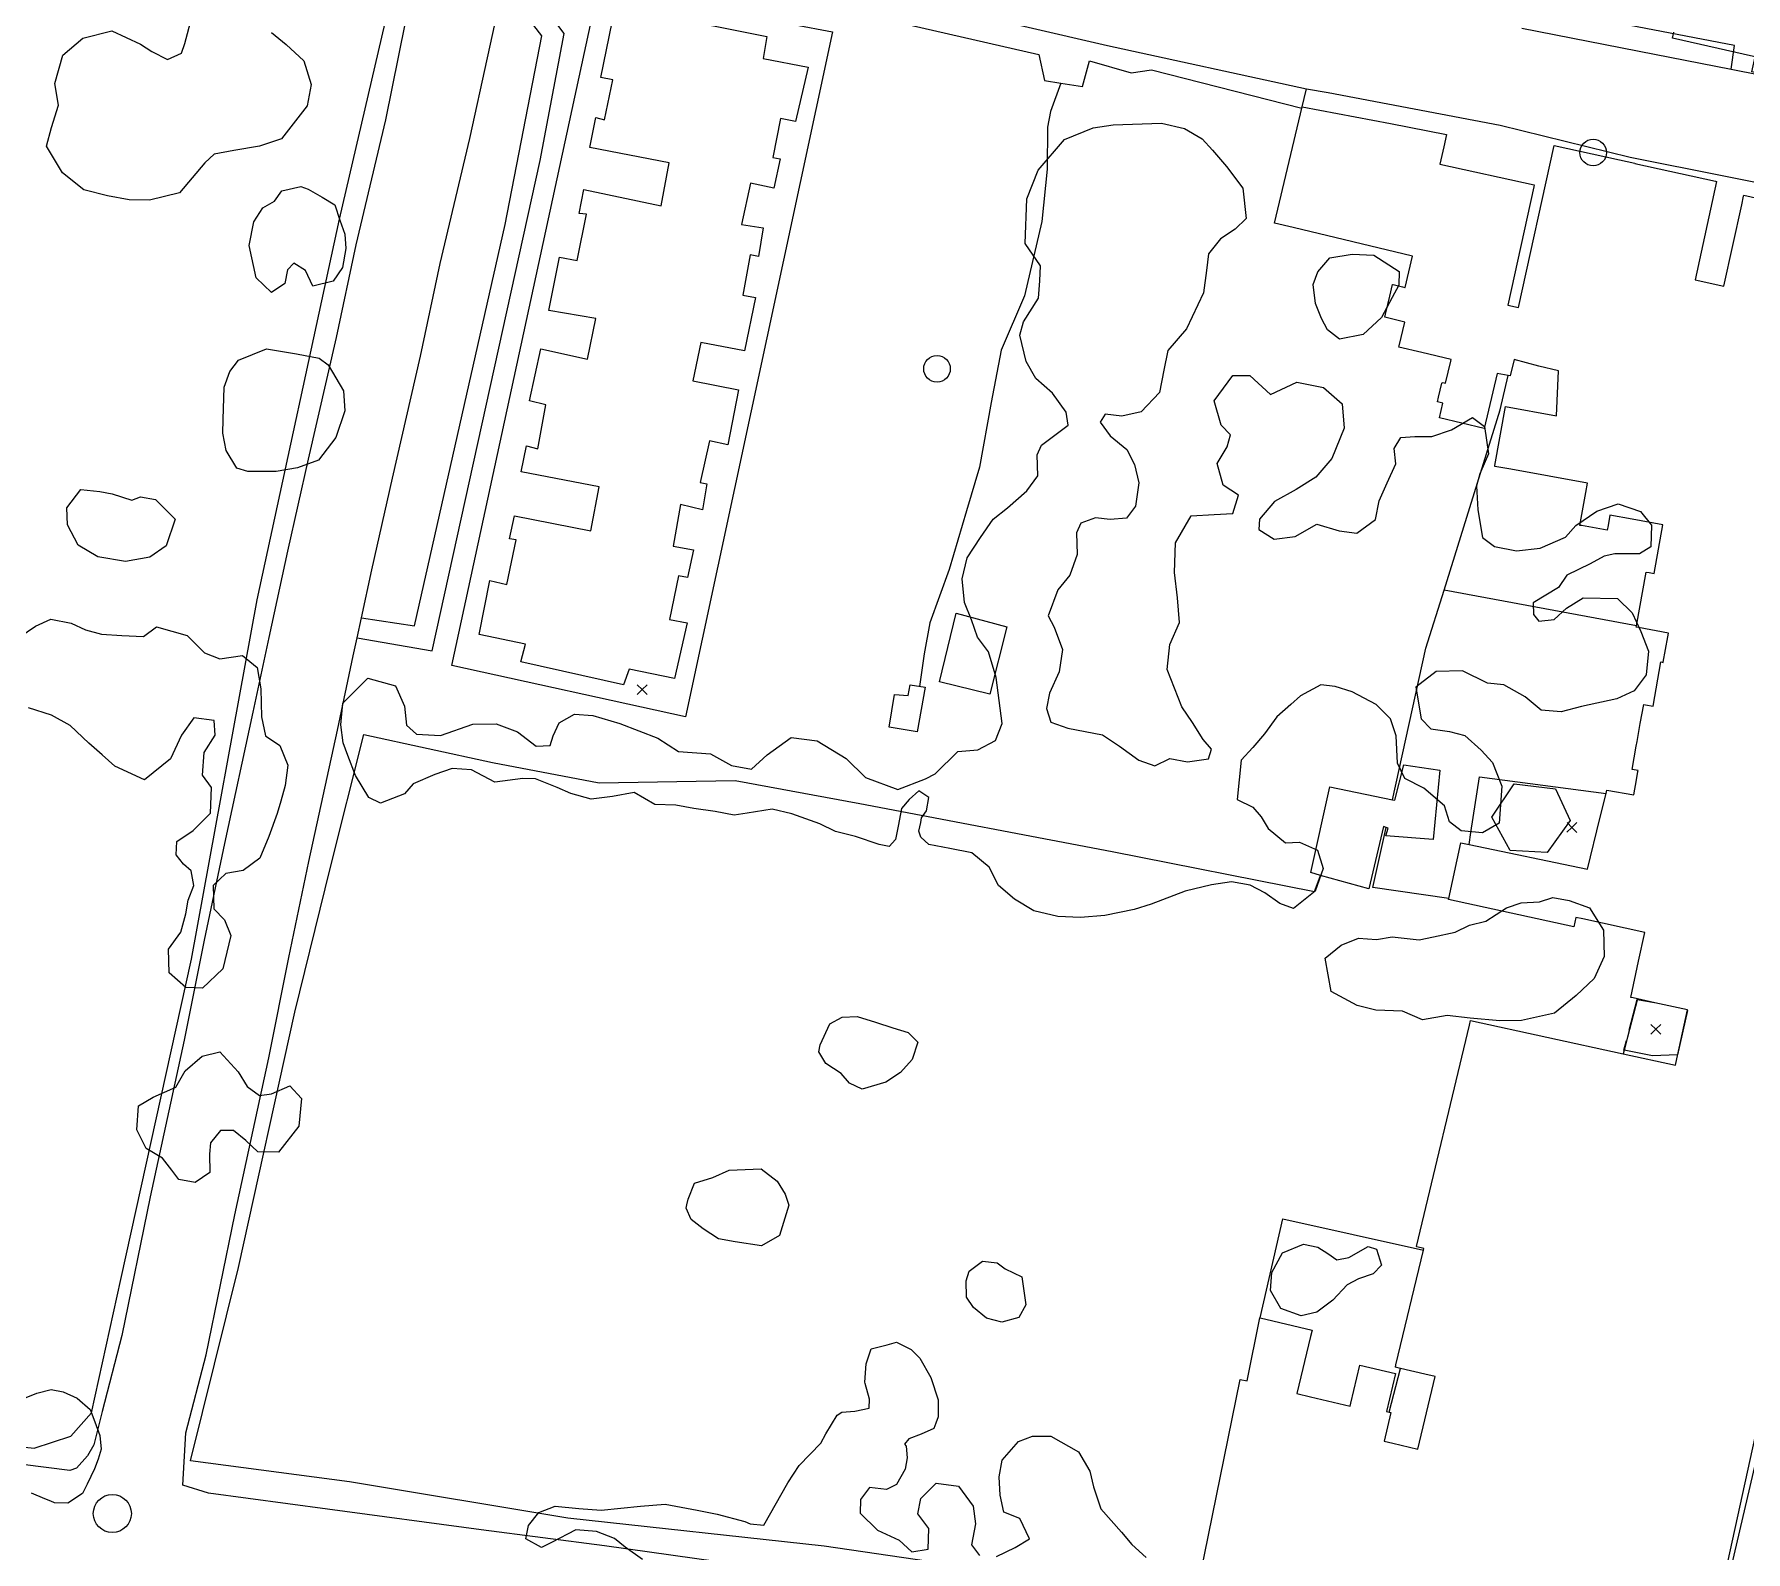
# Model space of a CAD drawing. Header units: metres. Extents: x 4652992 to 4879070, y 2074171 to 2309877.
# Drawn here: x 4653843.5 to 4653942.6, y 2307535.6 to 2307623.4 of the extents above; entities that cross this region are included whole.
import ezdxf

# ---------------------------------------------------------------- set-up
doc = ezdxf.new("R2010")
doc.units = ezdxf.units.M
doc.header["$MEASUREMENT"] = 0
doc.linetypes.add('DGN Style 2', pattern=[66.27138, 39.762828, -26.508552])
doc.linetypes.add('DGN Style 3', pattern=[92.779933, 66.271381, -26.508552])
doc.layers.get('0').update_dxf_attribs({"color": 4, "lineweight": 0})
for name, color, linetype, lineweight in [('Level 18', 5, 'Continuous', 0), ('Level 20', 30, 'DGN Style 3', 0), ('Level 30', 5, 'Continuous', 0), ('Level 35', 4, 'Continuous', 0), ('Level 37', 3, 'Continuous', 0), ('Level 40', 1, 'Continuous', 0), ('Level 45', 9, 'Continuous', 0), ('Level 54', 30, 'DGN Style 2', 0), ('Level 61', 4, 'Continuous', 0), ('Level 62', 4, 'Continuous', 0), ('Level 63', 3, 'Continuous', 0)]:
    doc.layers.add(name, color=color, linetype=linetype, lineweight=lineweight)

# ---------------------------------------------------------------- blocks, each defined once
blk = doc.blocks.new('POSTE')
at = {"color": 0, "linetype": 'ByBlock', "lineweight": -2}
blk.add_circle((0, 0), 0.770001, dxfattribs=at)
blk = doc.blocks.new('AL')
at = {"color": 0, "linetype": 'ByBlock', "lineweight": -2, "ltscale": 10}
blk.add_circle((0, 0), 1.100002, dxfattribs=at)
blk = doc.blocks.new('COTA')
at = {"color": 0, "linetype": 'ByBlock', "lineweight": -2, "ltscale": 10}
for p, q in [((0, 0), (-1.419522, -1.408457)), ((-1.408457, 1.419522), (0, 0)), ((1.419522, 1.408457), (0, 0)), ((0, 0), (1.408457, -1.419522))]:
    blk.add_line(p, q, dxfattribs=at)

msp = doc.modelspace()

# ---------------------------------------------------------------- linework, layer by layer
at = {"layer": 'Level 18', "color": 30}
for points in [[(4653929.606144, 2307623.798303, 1383.461628), (4653937.279921, 2307622.297942, 1384.280584), (4653941.714661, 2307621.420459, 1384.451777), (4653948.070622, 2307620.162833, 1384.558291), (4653959.900626, 2307617.960562, 1384.335982), (4653962.857556, 2307632.49258, 1383.808997)], [(4653865.730645, 2307627.865003, 1373.449818), (4653863.843538, 2307618.488793, 1373.72479), (4653862.12779, 2307611.264645, 1373.994363), (4653860.993627, 2307605.896927, 1374.277958), (4653859.37286, 2307598.857705, 1374.595935), (4653858.179378, 2307593.52519, 1374.91973), (4653857.089953, 2307588.530586, 1375.247419), (4653856.169708, 2307584.214263, 1375.546154), (4653854.527056, 2307576.61385, 1376.177128), (4653853.35176, 2307571.017486, 1376.691205), (4653852.195779, 2307565.237577, 1377.012896), (4653850.227345, 2307556.163584, 1377.754815), (4653848.58769, 2307548.14004, 1378.241371), (4653847.452579, 2307543.744607, 1378.639239), (4653846.959449, 2307541.807051, 1378.712043), (4653846.603467, 2307541.171541, 1378.678135), (4653845.962129, 2307540.473388, 1378.469007), (4653845.576959, 2307540.335964, 1378.405429), (4653841.44636, 2307540.859864, 1378.016329)], [(4653884.334113, 2307534.871729, 1383.449246), (4653876.513424, 2307535.965828, 1382.259319), (4653869.37687, 2307536.901952, 1381.325454), (4653860.479994, 2307538.097766, 1380.203531), (4653853.604776, 2307539.019519, 1379.326842), (4653852.112, 2307539.479458, 1379.084117), (4653852.295943, 2307542.502872, 1378.812585), (4653853.460841, 2307547.013649, 1378.250458), (4653855.120075, 2307555.133002, 1377.612412), (4653857.090727, 2307564.217219, 1377.06554), (4653858.249953, 2307570.013355, 1376.588486), (4653859.417307, 2307575.5719, 1376.13959), (4653861.058346, 2307583.164851, 1375.644597), (4653861.977598, 2307587.476519, 1375.280496), (4653862.20358, 2307588.512561, 1375.182782), (4653862.457228, 2307589.675442, 1375.131602), (4653863.061628, 2307592.446385, 1374.964112), (4653864.248805, 2307597.750729, 1374.668562), (4653865.876277, 2307604.819074, 1374.328978), (4653867.006885, 2307610.169967, 1374.108102), (4653868.728191, 2307617.417516, 1373.924909), (4653870.763756, 2307626.762493, 1373.492987)], [(4653891.607616, 2307626.060562, 1377.179352), (4653905.621234, 2307622.798178, 1380.203516), (4653917.149744, 2307620.284727, 1382.424665), (4653918.40348, 2307620.072616, 1382.533443), (4653928.34389, 2307618.177562, 1383.558871), (4653935.867588, 2307616.324744, 1384.20824), (4653946.904041, 2307614.141009, 1384.634321), (4653958.722715, 2307611.665231, 1384.642545), (4653954.664774, 2307594.031911, 1385.431208), (4653951.80792, 2307579.732835, 1386.083788), (4653948.343486, 2307563.163922, 1386.723429), (4653943.855197, 2307543.954366, 1387.549888), (4653940.077385, 2307527.72436, 1388.275359)]]:
    msp.add_polyline3d(points, dxfattribs=at)
at = {"layer": 'Level 20', "linetype": 'Continuous'}
msp.add_polyline3d([(4653902.933756, 2307620.615812, 1379.767667), (4653902.32498, 2307618.967944, 1379.636618), (4653902.153984, 2307618.073389, 1379.636618), (4653902.138361, 2307615.629221, 1379.736618), (4653901.8379, 2307612.603381, 1379.836618), (4653900.822142, 2307608.315344, 1380.036618), (4653899.466986, 2307605.158609, 1380.036618), (4653898.890085, 2307602.140609, 1380.036618), (4653898.23003, 2307598.385057, 1380.036618), (4653897.459695, 2307595.867862, 1380.036618), (4653896.462573, 2307592.466919, 1380.036618), (4653895.351473, 2307589.377583, 1380.036618), (4653895.009496, 2307587.588648, 1380.036618), (4653894.750734, 2307585.703387, 1380.036618)], dxfattribs=at)
at = {"layer": 'Level 30', "color": 1, "flags": 128}
for points, elevation in [([(4653879.632749, 2307624.561745), (4653885.912904, 2307623.305577), (4653885.708083, 2307622.046509), (4653888.312459, 2307621.540643), (4653887.568131, 2307618.402139), (4653886.700006, 2307618.570675), (4653886.267504, 2307616.309462), (4653886.684223, 2307616.22859), (4653886.323455, 2307614.530687), (4653884.975701, 2307614.828252), (4653884.447059, 2307612.441138), (4653885.703987, 2307612.233449), (4653885.425959, 2307610.591536), (4653884.939743, 2307610.685809), (4653884.5286, 2307608.347973), (4653885.25794, 2307608.206614), (4653884.630935, 2307605.116732), (4653882.095356, 2307605.60793), (4653881.634616, 2307603.387623), (4653884.274475, 2307602.876407), (4653883.662184, 2307599.675143), (4653882.592059, 2307599.918356), (4653882.056654, 2307597.49587), (4653882.43876, 2307597.421941), (4653882.18728, 2307595.918831), (4653880.91527, 2307596.237057), (4653880.490677, 2307593.828997), (4653881.671825, 2307593.600611), (4653881.33088, 2307592.006436), (4653880.809783, 2307592.107169), (4653880.289071, 2307589.573213), (4653881.296548, 2307589.378538), (4653880.573226, 2307586.161863), (4653877.939336, 2307586.706638), (4653877.620567, 2307585.793655), (4653871.676225, 2307587.122018), (4653871.945586, 2307588.153015), (4653869.275569, 2307588.704803), (4653869.875189, 2307591.838202), (4653870.876634, 2307591.608584), (4653871.404357, 2307594.178023), (4653871.021993, 2307594.251941), (4653871.309895, 2307595.568084), (4653875.723836, 2307594.714613), (4653876.209963, 2307597.255504), (4653871.6919, 2307598.129465), (4653872.013091, 2307599.619572), (4653872.666824, 2307599.456988), (4653873.118298, 2307602.004719), (4653872.186527, 2307602.221172), (4653872.835533, 2307605.235975), (4653875.532969, 2307604.641411), (4653876.020546, 2307607.001311), (4653873.296562, 2307607.456833), (4653873.924076, 2307610.547705), (4653874.931894, 2307610.352366), (4653875.479419, 2307613.025376), (4653875.055755, 2307613.071435), (4653875.322131, 2307614.463482), (4653879.790982, 2307613.52458), (4653880.263632, 2307615.995074), (4653875.677367, 2307616.884916), (4653876.010318, 2307618.624869), (4653876.524876, 2307618.488915), (4653877.005745, 2307620.813596), (4653876.310808, 2307620.948517), (4653876.958142, 2307624.143048)], 1387.8), ([(4653899.805108, 2307589.159575), (4653898.818476, 2307585.26297), (4653895.911078, 2307585.963233), (4653896.877347, 2307589.933402), (4653899.805108, 2307589.159575)], 1381.8), ([(4653895.079024, 2307585.652993), (4653894.60761, 2307583.079207), (4653892.993585, 2307583.352722), (4653893.304541, 2307585.233381), (4653894.090678, 2307585.185493), (4653894.205676, 2307585.787057), (4653895.079024, 2307585.652993)], 1381.6), ([(4653932.402706, 2307577.950155), (4653931.078706, 2307576.089697), (4653928.936938, 2307576.217314), (4653927.878277, 2307578.137793), (4653929.158102, 2307580.064123), (4653931.553621, 2307579.772825), (4653932.402706, 2307577.950155)], 1388.0366)]:
    msp.add_lwpolyline(points, dxfattribs=dict(at, elevation=elevation))
at = {"layer": 'Level 30', "color": 1}
for points in [[(4653960.810232, 2307627.29879, 1389.5), (4653959.011453, 2307618.554023, 1389.5), (4653958.487683, 2307618.389284, 1389.5), (4653942.91984, 2307621.265319, 1389.2391), (4653943.115987, 2307622.136434, 1386.6552), (4653943.019893, 2307622.158071, 1386.6552), (4653938.331621, 2307623.213719, 1386.6552), (4653938.370002, 2307623.384171, 1386.3654), (4653938.411078, 2307623.566597, 1386.0552)], [(4653911.0045, 2307534.305108, 1388.8594), (4653913.296963, 2307545.597144, 1389.0552), (4653913.709661, 2307545.51336, 1388.6552), (4653914.451644, 2307549.168164, 1388.5552), (4653914.469984, 2307549.163762, 1388.5552), (4653917.465407, 2307548.444745, 1388.5552), (4653917.37708, 2307548.076774, 1388.5753), (4653916.588191, 2307544.790265, 1388.7552), (4653917.379888, 2307544.600227, 1388.7552), (4653919.662554, 2307544.0523, 1388.7552), (4653919.702372, 2307544.218181, 1388.6993), (4653920.233087, 2307546.429143, 1387.9552), (4653922.290145, 2307545.93537, 1387.9552), (4653921.765015, 2307543.747677, 1388.2552), (4653921.935106, 2307543.706849, 1388.835466), (4653922.028829, 2307543.684352, 1389.1552), (4653921.632349, 2307542.032618, 1389.1552), (4653922.144775, 2307541.909616, 1389.4446), (4653923.57968, 2307541.565184, 1390.2552), (4653924.587026, 2307545.761787, 1393.1552), (4653923.986315, 2307545.905981, 1393.1291), (4653922.588488, 2307546.241513, 1393.068342), (4653922.286136, 2307546.314089, 1393.0552), (4653922.315811, 2307546.437717, 1393.0588), (4653923.910844, 2307553.082626, 1393.252262), (4653923.935066, 2307553.183535, 1393.2552), (4653923.531793, 2307553.280336, 1393.2552), (4653923.50425, 2307553.286947, 1393.2552), (4653926.581233, 2307566.10566, 1393.2531), (4653926.643226, 2307566.363921, 1393.2531), (4653935.465698, 2307564.441812, 1389.830664), (4653938.49585, 2307563.781647, 1388.6552), (4653938.518508, 2307563.885645, 1388.6519), (4653939.194294, 2307566.987502, 1388.555201), (4653939.194303, 2307566.987542, 1388.5552), (4653937.294454, 2307567.401453, 1388.5552), (4653936.294065, 2307567.619402, 1388.5552), (4653936.045184, 2307567.673625, 1388.5552), (4653935.911088, 2307567.70284, 1388.5552), (4653936.367093, 2307569.7959, 1388.6665), (4653936.730263, 2307571.462851, 1388.7552), (4653933.132586, 2307572.24666, 1388.9351), (4653932.731595, 2307572.334022, 1388.9552), (4653932.612144, 2307571.785745, 1388.5552), (4653925.368253, 2307573.363936, 1388.5), (4653925.381403, 2307573.424295, 1388.5), (4653926.085002, 2307576.653811, 1388.5), (4653926.553381, 2307576.555972, 1388.525617), (4653926.553391, 2307576.55597, 1388.525617), (4653933.39864, 2307575.126079, 1388.9), (4653934.126022, 2307578.06168, 1388.8382), (4653934.485426, 2307579.512179, 1388.807621), (4653934.48543, 2307579.512196, 1388.80762), (4653934.533864, 2307579.707668, 1388.8035), (4653936.084892, 2307579.427587, 1388.0552), (4653936.240833, 2307580.291155, 1388.0552), (4653936.329177, 2307580.780384, 1388.0552), (4653936.340014, 2307580.840397, 1388.0552), (4653935.982255, 2307580.905001, 1388.0552), (4653936.223146, 2307582.239003, 1388.0552), (4653936.27287, 2307582.514365, 1388.0552), (4653936.461799, 2307583.56061, 1388.0552), (4653936.661471, 2307584.666352, 1388.0552), (4653936.772335, 2307584.646332, 1388.014), (4653937.199378, 2307584.569218, 1387.8552), (4653937.659917, 2307587.119588, 1387.8552), (4653937.787, 2307587.09664, 1387.8552), (4653937.789734, 2307587.111778, 1387.8552), (4653938.053978, 2307588.575108, 1387.8552), (4653938.092888, 2307588.790584, 1387.8552), (4653936.355841, 2307589.104256, 1390.0938), (4653936.230585, 2307589.126874, 1390.2552), (4653936.24513, 2307589.207425, 1390.2552), (4653936.808126, 2307592.325172, 1390.2552), (4653936.976738, 2307592.294725, 1389.2478), (4653937.260061, 2307592.243563, 1387.5552), (4653937.768689, 2307595.060237, 1387.5552), (4653935.995211, 2307595.380488, 1387.2655), (4653934.707954, 2307595.612937, 1387.0552), (4653934.601384, 2307595.022772, 1386.7847), (4653934.550352, 2307594.740168, 1386.6552), (4653933.054546, 2307595.010277, 1386.4657), (4653932.971834, 2307595.025213, 1386.4552), (4653933.316672, 2307596.934851, 1386.7682), (4653933.412452, 2307597.465258, 1386.8552), (4653928.972785, 2307598.266962, 1388.8387), (4653928.04059, 2307598.435295, 1389.2552), (4653928.051541, 2307598.495935, 1389.2552), (4653928.665015, 2307601.893225, 1389.2552), (4653931.612404, 2307601.360992, 1386.8), (4653931.719439, 2307603.96615, 1386.7552), (4653930.587743, 2307604.23728, 1386.7552), (4653929.156572, 2307604.626774, 1386.7552), (4653928.933331, 2307603.682917, 1386.5552), (4653928.813802, 2307603.704074, 1386.458926), (4653928.188399, 2307603.814769, 1385.9552), (4653927.420694, 2307600.626387, 1385.9552), (4653924.839815, 2307601.244709, 1385.0552), (4653925.044065, 2307602.097252, 1385.0552), (4653924.730058, 2307602.172481, 1385.0552), (4653924.717438, 2307602.175504, 1385.0552), (4653924.782446, 2307602.446846, 1385.0552), (4653924.974058, 2307603.246638, 1385.0552), (4653924.987081, 2307603.300994, 1385.0552), (4653925.107061, 2307603.27225, 1385.0552), (4653925.186941, 2307603.253112, 1385.0552), (4653925.490181, 2307604.51832, 1385.6133), (4653925.512767, 2307604.613113, 1385.6552), (4653923.813553, 2307605.020208, 1385.6552), (4653922.481341, 2307605.339376, 1385.6552), (4653922.499138, 2307605.413663, 1385.6552), (4653922.829431, 2307606.792308, 1385.6552), (4653922.293048, 2307606.920814, 1385.5622), (4653921.675299, 2307607.068813, 1385.4552), (4653921.71808, 2307607.247381, 1385.4552), (4653921.968223, 2307608.291478, 1385.4552), (4653922.128892, 2307608.962115, 1385.4552), (4653922.159845, 2307608.9547, 1385.4637), (4653922.708575, 2307608.823236, 1385.6147), (4653922.843236, 2307608.790974, 1385.6518), (4653922.855468, 2307608.788044, 1385.6552), (4653923.288678, 2307610.596265, 1385.6552), (4653916.367098, 2307612.254523, 1385.4822), (4653915.286772, 2307612.513346, 1385.4552), (4653916.900246, 2307619.247997, 1385.4552), (4653921.999335, 2307618.270565, 1385.5774), (4653925.242177, 2307617.648952, 1385.6552), (4653925.084071, 2307616.927681, 1385.7815), (4653924.866559, 2307615.935404, 1385.9552), (4653930.320942, 2307614.739776, 1386.4552), (4653930.291684, 2307614.606304, 1386.4513)], [(4653930.291684, 2307614.606304, 1386.4513), (4653928.793956, 2307607.773758, 1386.2552), (4653928.802119, 2307607.771968, 1386.2552), (4653929.418156, 2307607.63693, 1386.2552), (4653931.472772, 2307617.009964, 1386.2552), (4653935.250887, 2307616.181783, 1386.2552), (4653936.15379, 2307615.983862, 1386.2552), (4653936.148253, 2307615.9586, 1387.6552), (4653940.813586, 2307614.935935, 1387.6552), (4653940.875695, 2307614.922321, 1387.6552), (4653939.628682, 2307609.233525, 1386.9552), (4653941.297402, 2307608.867733, 1386.8552), (4653942.329544, 2307613.576304, 1386.8552), (4653942.440045, 2307614.080404, 1386.8552), (4653942.451551, 2307614.132894, 1386.8552), (4653943.560145, 2307613.889885, 1386.8552)], [(4653924.852646, 2307580.852755, 1387.5), (4653924.478883, 2307576.837556, 1387.5), (4653921.745212, 2307577.054699, 1387.5), (4653921.872011, 2307577.510053, 1387.5), (4653921.759199, 2307577.545901, 1387.2871), (4653921.607096, 2307577.594235, 1387), (4653920.760504, 2307573.995908, 1387), (4653917.96354, 2307574.768019, 1387), (4653917.387368, 2307574.927073, 1387), (4653918.490759, 2307579.896332, 1387.3), (4653922.11419, 2307579.144752, 1387.4924), (4653922.258133, 2307579.114895, 1387.5), (4653922.774319, 2307581.174372, 1387.5), (4653924.852646, 2307580.852755, 1387.5)], [(4653947.497122, 2307562.344338, 1389.8552), (4653941.489816, 2307534.939362, 1389.8552)]]:
    msp.add_polyline3d(points, dxfattribs=at)
at = {"layer": 'Level 35'}
for p, q in [((4653936.24513, 2307589.207425, 1388.107455), (4653925.105138, 2307591.266935, 1387.639342)), ((4653921.935106, 2307543.706849, 1389.7366), (4653922.588488, 2307546.241513, 1389.7366))]:
    msp.add_line(p, q, dxfattribs=at)
at = {"layer": 'Level 35', "flags": 128}
for points, elevation in [([(4653926.553381, 2307576.555972), (4653926.661123, 2307577.252632), (4653927.157945, 2307580.465068), (4653934.485426, 2307579.512179)], 1387.836618), ([(4653936.294065, 2307567.619402), (4653935.715087, 2307565.400041), (4653935.519386, 2307564.648098), (4653935.465698, 2307564.441812)], 1388.6366)]:
    msp.add_lwpolyline(points, dxfattribs=dict(at, elevation=elevation))
at = {"layer": 'Level 35', "extrusion": (0.0020505444126782, 0.0139922300929722, 0.9999000013824568), "elevation": 43218.976823, "flags": 128}
msp.add_lwpolyline([(4653912.748917, 2307194.559645), (4653908.354588, 2307195.203693), (4653909.126823, 2307198.681655)], dxfattribs=at)
at = {"layer": 'Level 35', "extrusion": (-0.0242294993849804, 0.0054989922708134, 0.999691298573494), "elevation": -98684.914736, "flags": 128}
msp.add_lwpolyline([(-3280353.678788, 4026567.520139), (-3280359.547945, 4026567.520139), (-3280359.589972, 4026575.862094)], dxfattribs=at)
at = {"layer": 'Level 35'}
msp.add_polyline3d([(4653922.11419, 2307579.144752, 1387.863269), (4653924.06037, 2307587.910174, 1387.736618), (4653925.105138, 2307591.266935, 1387.639342), (4653928.356479, 2307601.713246, 1387.336618), (4653928.813802, 2307603.704074, 1387.294342)], dxfattribs=at)
at = {"layer": 'Level 37'}
for points in [[(4653774.94249, 2307598.850177, 1378.721088), (4653775.690439, 2307591.842829, 1378.121088), (4653777.75813, 2307580.568477, 1377.421088), (4653779.633079, 2307573.517168, 1377.121088), (4653783.059652, 2307564.780189, 1376.921088), (4653787.20588, 2307557.28297, 1376.621088), (4653790.236936, 2307551.862445, 1376.421088), (4653792.534819, 2307550.52229, 1376.321088), (4653796.297898, 2307549.24699, 1376.221088), (4653803.884221, 2307546.967822, 1376.421088), (4653807.81777, 2307546.564663, 1376.721088), (4653817.257601, 2307545.042084, 1377.321088), (4653825.756516, 2307543.769454, 1378.021088), (4653834.759745, 2307542.818908, 1379.221088), (4653840.417132, 2307541.945337, 1379.521088), (4653843.512541, 2307541.627075, 1379.521088), (4653845.634683, 2307542.319384, 1379.521088), (4653846.827148, 2307543.658939, 1379.621088), (4653848.535321, 2307551.377666, 1379.521088), (4653852.610672, 2307569.918616, 1378.621088), (4653856.425858, 2307590.70727, 1376.421088), (4653861.179997, 2307612.737902, 1375.121088), (4653865.698313, 2307632.174216, 1374.621088)], [(4653910.556945, 2307532.033678, 1387.536618), (4653900.564301, 2307534.295898, 1387.536618), (4653889.232981, 2307535.942807, 1386.436618), (4653874.401409, 2307537.561722, 1384.736618), (4653861.754907, 2307539.67142, 1382.336618), (4653852.558616, 2307540.893432, 1380.636618), (4653855.339364, 2307552.082592, 1379.636618), (4653858.591775, 2307566.857851, 1379.336618), (4653860.64173, 2307575.159034, 1378.436618), (4653862.593447, 2307582.927134, 1378.436618), (4653870.036337, 2307581.308139, 1379.636618), (4653876.215645, 2307580.118336, 1380.636618), (4653884.078981, 2307580.251846, 1382.136618), (4653891.291238, 2307578.921918, 1384.036618), (4653905.904392, 2307576.15244, 1385.136618), (4653917.611161, 2307573.828667, 1386.636618), (4653917.96354, 2307574.768019, 1386.636618)]]:
    msp.add_polyline3d(points, dxfattribs=at)
at = {"layer": 'Level 40', "color": 3, "flags": 128}
for points, elevation in [([(4653857.844005, 2307614.388723), (4653858.940574, 2307614.627011), (4653859.360965, 2307614.470394), (4653860.173973, 2307614.012281), (4653860.914573, 2307613.568215), (4653861.196209, 2307612.687188), (4653861.491712, 2307611.878617), (4653861.556239, 2307611.039672), (4653861.348179, 2307609.953003), (4653860.819878, 2307609.153736), (4653859.637171, 2307608.856842), (4653859.210755, 2307609.765929), (4653858.542456, 2307610.195921), (4653858.169687, 2307609.817288), (4653858.017074, 2307609.020308), (4653857.24074, 2307608.494372), (4653856.352181, 2307609.342721), (4653855.961293, 2307611.221879), (4653856.224935, 2307612.598528), (4653856.753386, 2307613.397839), (4653857.4296, 2307613.792783), (4653857.844005, 2307614.388723)], 1377.1), ([(4653919.790315, 2307610.70962), (4653921.040543, 2307610.666237), (4653922.514844, 2307609.715865), (4653922.495794, 2307608.922501), (4653922.093565, 2307608.20348), (4653921.477969, 2307607.06086), (4653920.427491, 2307606.06896), (4653919.052156, 2307605.804273), (4653918.359038, 2307606.337283), (4653918.022, 2307607.000538), (4653917.657782, 2307607.868372), (4653917.534145, 2307608.955272), (4653917.808732, 2307609.699173), (4653918.491053, 2307610.496787), (4653919.790315, 2307610.70962)], 1386.4), ([(4653918.907414, 2307552.517275), (4653919.592932, 2307552.650333), (4653920.706514, 2307553.297065), (4653921.203655, 2307553.135204), (4653921.490796, 2307552.219057), (4653920.999056, 2307551.717617), (4653920.149672, 2307551.41739), (4653919.491262, 2307551.080414), (4653918.659385, 2307550.180703), (4653917.736694, 2307549.497088), (4653916.835649, 2307549.272902), (4653915.662217, 2307549.697182), (4653915.068737, 2307550.738598), (4653915.136545, 2307551.785356), (4653915.750454, 2307552.925781), (4653916.967272, 2307553.420306), (4653917.795121, 2307553.261064), (4653918.383115, 2307552.883039), (4653918.907414, 2307552.517275)], 1388.5), ([(4653899.702, 2307551.99681), (4653900.675837, 2307551.543815), (4653900.89332, 2307549.907155), (4653900.490663, 2307549.187085), (4653899.509946, 2307548.910323), (4653898.627156, 2307549.146381), (4653897.88175, 2307549.754803), (4653897.468251, 2307550.365928), (4653897.447929, 2307551.300265), (4653897.622109, 2307551.864922), (4653898.396194, 2307552.447174), (4653899.239555, 2307552.351519), (4653899.702, 2307551.99681)], 1386.7)]:
    msp.add_lwpolyline(points, dxfattribs=dict(at, elevation=elevation))
at = {"layer": 'Level 40', "color": 3}
for points in [[(4653852.230198, 2307622.914669, 1373.8), (4653852.631554, 2307624.434798, 1375)], [(4653857.25681, 2307623.542922, 1375.6), (4653858.1026, 2307622.851624, 1375.6), (4653859.124264, 2307621.900308, 1375.6), (4653859.540767, 2307620.539309, 1375.6), (4653859.304395, 2307619.304966, 1375.6), (4653857.836321, 2307617.394467, 1375), (4653856.549158, 2307616.965603, 1375), (4653855.071856, 2307616.724316, 1375), (4653853.935435, 2307616.510588, 1374.1), (4653853.387501, 2307616.012858, 1374.1), (4653851.919976, 2307614.258893, 1374.1), (4653850.180145, 2307613.841003, 1374.1), (4653849.004015, 2307613.855472, 1373.2), (4653847.765463, 2307614.095421, 1373.2), (4653846.39506, 2307614.436528, 1373.2), (4653845.150274, 2307615.433843, 1373.2), (4653844.235788, 2307616.972143, 1373.2), (4653844.518214, 2307618.051652, 1373.2), (4653844.915413, 2307619.33573, 1373.2), (4653844.701706, 2307620.587001, 1373.2), (4653845.168745, 2307622.235547, 1373.2), (4653846.339501, 2307623.218235, 1373.2), (4653848.009228, 2307623.650382, 1373.2), (4653849.673896, 2307622.873794, 1373.2), (4653850.330127, 2307622.452467, 1373.8), (4653851.220436, 2307621.97763, 1373.8), (4653852.045829, 2307622.346214, 1373.8), (4653852.230198, 2307622.914669, 1373.8)], [(4653894.702923, 2307577.334096, 1385.8), (4653894.820963, 2307577.832184, 1384.6), (4653894.870127, 2307578.089392, 1384.6), (4653895.148618, 2307578.502364, 1384.6), (4653895.296106, 2307579.273972, 1384.6), (4653894.703751, 2307579.654991, 1384.6), (4653894.144051, 2307579.162947, 1384.6), (4653893.712645, 2307578.646124, 1384.6), (4653893.515972, 2307577.617255, 1384.6), (4653893.368465, 2307576.845593, 1384.6), (4653892.990629, 2307576.434897, 1383.7), (4653892.412372, 2307576.546444, 1383.7), (4653891.035707, 2307577.01233, 1383.7), (4653889.891352, 2307577.299862, 1383.7), (4653888.976656, 2307577.743432, 1383.7), (4653887.354944, 2307578.323417, 1383.7), (4653886.229687, 2307578.591459, 1382.8), (4653884.777481, 2307578.37006, 1382.2), (4653884.019346, 2307578.248537, 1382.2), (4653882.923942, 2307578.459843, 1382.2), (4653881.687235, 2307578.631458, 1382.2), (4653880.656125, 2307578.83036, 1382.2), (4653879.43278, 2307578.86436, 1381), (4653878.227941, 2307579.566318, 1381), (4653876.978921, 2307579.337691, 1381), (4653875.742182, 2307579.173743, 1381), (4653874.580398, 2307579.497519, 1380.4), (4653873.777111, 2307579.853909, 1380.4), (4653872.533585, 2307580.362381, 1380.4), (4653871.797562, 2307580.370049, 1380.4), (4653870.170972, 2307580.162757, 1380.1), (4653868.828717, 2307580.873977, 1379.2), (4653867.702406, 2307580.956657, 1379.2), (4653866.695902, 2307580.61249, 1379.2), (4653865.455615, 2307580.064269, 1380.1), (4653864.943292, 2307579.491077, 1380.1), (4653863.564786, 2307578.950465, 1380.1), (4653862.890051, 2307579.282166, 1380.1), (4653862.115087, 2307580.553819, 1379.2), (4653861.67035, 2307581.713523, 1378), (4653861.405187, 2307582.438891, 1378), (4653861.267194, 2307583.476848, 1378), (4653861.373803, 2307584.7373, 1378), (4653862.824181, 2307586.173755, 1378.6), (4653864.421057, 2307585.730836, 1378.6), (4653864.935665, 2307584.553873, 1378.6), (4653865.061077, 2307583.452031, 1378.6), (4653865.635121, 2307582.937164, 1378.6), (4653867.034465, 2307582.869235, 1378.6), (4653868.907089, 2307583.518113, 1378.6), (4653870.257593, 2307583.540948, 1379.5), (4653871.49036, 2307583.083648, 1379.8), (4653872.557247, 2307582.238075, 1380.4), (4653873.370277, 2307582.28265, 1380.4), (4653873.54644, 2307582.853005, 1380.4), (4653873.889073, 2307583.592671, 1380.4), (4653874.788757, 2307584.0905, 1380.4), (4653875.847861, 2307584.020361, 1380.4), (4653877.411282, 2307583.565861, 1380.7), (4653879.605019, 2307582.703282, 1381.3), (4653880.796828, 2307581.936918, 1381.3), (4653882.657124, 2307581.809789, 1381.9), (4653883.875031, 2307581.137002, 1382.5), (4653885.034257, 2307580.913285, 1382.5), (4653885.927719, 2307581.744475, 1382.5), (4653887.321218, 2307582.746695, 1382.5), (4653888.824793, 2307582.552106, 1383.1), (4653890.498869, 2307581.523048, 1383.7), (4653891.623949, 2307580.437822, 1383.7), (4653893.489921, 2307579.74382, 1383.7), (4653895.103704, 2307580.348445, 1384), (4653895.658337, 2307580.651989, 1384.9), (4653896.966731, 2307581.932069, 1384.9), (4653898.118044, 2307582.042934, 1384.9), (4653899.150648, 2307582.576496, 1384.9), (4653899.53946, 2307583.567512, 1384.9), (4653899.184791, 2307586.21147, 1384.3), (4653898.737122, 2307587.698547, 1384.3), (4653898.102341, 2307588.554877, 1384.3), (4653897.7611, 2307589.554573, 1384.3), (4653897.355683, 2307590.566692, 1384.3), (4653897.21654, 2307591.927512, 1384.3), (4653897.514298, 2307593.137131, 1384.3), (4653898.273517, 2307594.324136, 1384.3), (4653899.008112, 2307595.382455, 1384.3), (4653899.845344, 2307596.035528, 1384.3), (4653900.964804, 2307597.019241, 1384.3), (4653901.598245, 2307597.896905, 1384.3), (4653901.562854, 2307599.104082, 1384.3), (4653901.80177, 2307599.657978, 1384.3), (4653902.502027, 2307600.189199, 1384.3), (4653903.355122, 2307600.824148, 1384.3), (4653903.23371, 2307601.581151, 1384.3), (4653902.443533, 2307602.667766, 1384.3), (4653901.473994, 2307603.529126, 1384.9), (4653900.92858, 2307604.5009, 1384.9), (4653900.557764, 2307606.038464, 1384.9), (4653900.769212, 2307606.796943, 1384.9), (4653901.62847, 2307608.162631, 1384.9), (4653901.719238, 2307609.17948, 1385.8), (4653901.748148, 2307610.038985, 1386.4), (4653900.869354, 2307611.339357, 1386.4), (4653900.963445, 2307613.913238, 1386.4), (4653901.613908, 2307615.581501, 1386.4), (4653903.144521, 2307617.344604, 1386.4), (4653904.798678, 2307618.020215, 1386.4), (4653905.958913, 2307618.19359, 1386.4), (4653908.756786, 2307618.305771, 1387), (4653910.085438, 2307617.98129, 1387), (4653911.097459, 2307617.386416, 1387), (4653911.701909, 2307616.737969, 1387), (4653912.512786, 2307615.783936, 1387), (4653913.466226, 2307614.536749, 1387), (4653913.658999, 2307612.773525, 1387), (4653913.013795, 2307612.168609, 1387), (4653912.17704, 2307611.600838, 1387), (4653911.482856, 2307610.739833, 1387), (4653911.363258, 2307609.767305, 1387), (4653911.182509, 2307608.474711, 1387), (4653910.202566, 2307606.405697, 1386.4), (4653909.111718, 2307605.151834, 1385.8), (4653908.891133, 2307603.997361, 1385.8), (4653908.646032, 2307602.714589, 1385.8), (4653907.5692, 2307601.592932, 1385.8), (4653906.45968, 2307601.342262, 1385.8), (4653905.487621, 2307601.464058, 1385.8), (4653905.197588, 2307600.988072, 1385.8), (4653905.778884, 2307600.210262, 1385.8), (4653906.756328, 2307599.422269, 1385.8), (4653907.185097, 2307598.541009, 1385.8), (4653907.449125, 2307597.49211, 1385.8), (4653907.255722, 2307596.132664, 1385.8), (4653906.724738, 2307595.43721, 1385.8), (4653905.779897, 2307595.354, 1385.8), (4653904.935768, 2307595.450854, 1385.8), (4653904.082035, 2307595.150409, 1385.8), (4653903.843709, 2307594.597796, 1385.8), (4653903.86676, 2307593.329332, 1385.8), (4653903.441832, 2307592.147518, 1385.8), (4653902.745933, 2307591.284189, 1385.8), (4653902.195662, 2307589.793872, 1385.8), (4653902.53333, 2307589.129806, 1385.8), (4653903.016647, 2307587.838823, 1385.8), (4653902.835435, 2307586.54324, 1385.8), (4653902.270204, 2307585.321837, 1385.8), (4653902.098545, 2307584.423546, 1385.8), (4653902.347693, 2307583.643553, 1385.8), (4653903.330979, 2307583.278944, 1386.4), (4653905.329827, 2307582.896793, 1387.3), (4653906.329511, 2307582.239091, 1387.3), (4653907.43235, 2307581.428755, 1387.3), (4653908.365387, 2307581.115814, 1387.3), (4653909.230045, 2307581.541296, 1386.4), (4653910.25269, 2307581.343769, 1386.4), (4653911.476542, 2307581.506093, 1386.4), (4653911.650625, 2307582.070536, 1386.4), (4653911.161138, 2307582.630268, 1386.4), (4653910.553358, 2307583.611592, 1386.4), (4653909.933316, 2307584.528859, 1386.4), (4653909.08622, 2307586.686247, 1386.4), (4653909.227747, 2307588.12091, 1386.4), (4653909.804432, 2307589.40494, 1386.4), (4653909.678051, 2307590.82491, 1386.4), (4653909.509718, 2307592.304078, 1385.8), (4653909.572441, 2307594.021334, 1385.8), (4653910.466798, 2307595.577582, 1385.8), (4653911.807417, 2307595.650613, 1385.8), (4653912.879833, 2307595.709034, 1385.8), (4653913.216027, 2307596.774561, 1385.8), (4653912.33012, 2307597.34515, 1385.8), (4653911.974988, 2307598.611076, 1385.8), (4653912.554797, 2307599.562894, 1385.8), (4653912.753526, 2307600.255969, 1385.8), (4653912.199671, 2307600.828822, 1385.8), (4653911.80508, 2307602.235433, 1385.8), (4653912.87892, 2307603.689971, 1385.8), (4653913.875041, 2307603.696395, 1385.8), (4653915.05882, 2307602.602416, 1385.8), (4653916.58547, 2307603.303992, 1385.8), (4653918.120092, 2307603.006509, 1385.8), (4653919.200199, 2307602.065715, 1385.8), (4653919.326651, 2307600.64486, 1385.8), (4653918.616888, 2307598.891112, 1386.1), (4653917.681294, 2307597.809511, 1386.1), (4653916.551189, 2307597.097842, 1386.1), (4653915.29316, 2307596.410877, 1386.1), (4653914.433533, 2307595.380812, 1386.1), (4653914.387258, 2307594.791508, 1386.1), (4653915.272648, 2307594.221282, 1386.1), (4653916.496661, 2307594.383169, 1386.1), (4653917.737106, 2307595.084817, 1386.7), (4653919.034632, 2307594.712033, 1387.3), (4653920.067424, 2307594.578414, 1387.3), (4653921.143611, 2307595.365092, 1387.3), (4653921.351274, 2307596.452578, 1387.3), (4653921.814043, 2307597.490629, 1387.3), (4653922.310925, 2307598.581351, 1386.7), (4653922.214524, 2307599.463156, 1386.7), (4653922.604344, 2307600.117949, 1386.7), (4653923.406998, 2307600.161578, 1386.7), (4653924.401093, 2307600.168096, 1386.7), (4653925.532289, 2307600.546354, 1386.7), (4653926.749514, 2307601.27487, 1387), (4653927.441648, 2307600.742587, 1387), (4653927.670964, 2307599.172041, 1387), (4653927.183727, 2307598.005749, 1387), (4653926.985565, 2307597.314248, 1387), (4653927.058637, 2307595.923699, 1388.2), (4653927.336283, 2307594.328154, 1389.1), (4653928.026135, 2307593.797747, 1389.1), (4653929.297568, 2307593.551549, 1389.1), (4653930.661513, 2307593.702702, 1388.2), (4653932.136533, 2307594.335148, 1387.6), (4653932.728876, 2307595.015802, 1387.6), (4653933.943304, 2307595.841027, 1387.6), (4653935.177613, 2307596.271311, 1388.2), (4653936.477356, 2307595.82085, 1388.2), (4653937.119066, 2307595.034421, 1388.2), (4653937.078451, 2307593.784291, 1388.2), (4653936.408302, 2307593.384394, 1388.2), (4653934.993635, 2307593.38414, 1387.6), (4653934.371563, 2307593.239499, 1387.6), (4653933.561069, 2307592.799935, 1387.6), (4653932.212134, 2307592.14423, 1388.2), (4653931.726525, 2307591.427983, 1389.1), (4653930.269664, 2307590.532268, 1389.7), (4653930.275058, 2307589.870517, 1389.7), (4653930.595283, 2307589.478191, 1389.7), (4653931.469471, 2307589.573288, 1389.7), (4653932.186899, 2307590.227246, 1389.7), (4653933.158274, 2307590.832007, 1389.7), (4653935.15247, 2307590.787661, 1390.3), (4653935.982403, 2307589.967022, 1390.3), (4653936.497886, 2307588.877295, 1390.3), (4653936.937789, 2307587.736225, 1390.3), (4653936.809596, 2307586.375109, 1390.3), (4653936.107891, 2307585.454898, 1390.3), (4653935.098461, 2307584.990156, 1390.3), (4653933.061082, 2307584.532685, 1389.4), (4653931.883773, 2307584.231563, 1389.4), (4653930.715846, 2307584.325203, 1389.4), (4653929.808766, 2307585.095543, 1389.4), (4653928.559586, 2307585.799864, 1389.4), (4653927.6217, 2307585.897637, 1388.8), (4653926.168411, 2307586.607386, 1387.6), (4653924.641484, 2307586.571204, 1387.6), (4653923.477858, 2307585.6691, 1387.6), (4653923.78566, 2307583.819414, 1387.6), (4653924.337609, 2307583.248605, 1387.6), (4653925.421406, 2307583.103363, 1388.5), (4653926.300229, 2307582.867282, 1388.5), (4653927.260233, 2307582.019684, 1388.5), (4653927.914195, 2307581.29747, 1388.5), (4653928.446266, 2307579.936818, 1388.5), (4653928.298643, 2307577.780675, 1388.5), (4653927.337303, 2307577.238115, 1388.5), (4653926.103743, 2307577.343943, 1388.5), (4653925.413138, 2307577.874569, 1388.5), (4653925.126075, 2307578.790726, 1388.5), (4653923.935719, 2307579.815195, 1388.5), (4653922.836563, 2307580.379872, 1388.2), (4653922.409755, 2307581.257266, 1388.2), (4653922.34256, 2307582.838567, 1387.6), (4653922.00351, 2307583.832388, 1387.6), (4653921.169363, 2307584.656708, 1387.6), (4653919.788499, 2307585.38783, 1387.6), (4653918.811509, 2307585.689708, 1387), (4653917.969604, 2307585.786101, 1387), (4653916.789472, 2307585.151339, 1387), (4653916.232638, 2307584.66156, 1387), (4653915.435379, 2307583.952699, 1387), (4653914.716842, 2307582.963048, 1387), (4653914.034955, 2307582.165418, 1387), (4653913.365265, 2307581.431776, 1387), (4653913.128785, 2307579.153891, 1387), (4653914.037488, 2307578.71287, 1387), (4653914.526439, 2307578.153757, 1387), (4653914.927086, 2307577.478936, 1387), (4653915.937787, 2307576.648599, 1387.6), (4653916.739683, 2307576.692752, 1387.6), (4653917.774875, 2307576.227635, 1387.6), (4653918.101796, 2307575.169771, 1387.6), (4653917.65402, 2307573.863519, 1387.6), (4653916.40165, 2307572.845096, 1387.6), (4653915.597033, 2307573.132981, 1387.6), (4653914.725903, 2307573.765328, 1387.6), (4653913.88186, 2307574.193494, 1387.6), (4653912.79755, 2307574.402725, 1387.6), (4653911.639856, 2307574.228134, 1387.6), (4653910.114226, 2307573.859168, 1387.6), (4653908.153689, 2307573.109783, 1388.8), (4653907.177739, 2307572.78551, 1389.7), (4653905.465876, 2307572.454435, 1389.7), (4653904.057015, 2307572.329376, 1389.7), (4653902.748207, 2307572.383386, 1389.7), (4653901.360807, 2307572.717077, 1389.7), (4653900.2373, 2307573.396706, 1389.7), (4653899.317651, 2307574.184419, 1388.2), (4653898.773623, 2307575.234432, 1386.7), (4653897.781648, 2307576.074638, 1385.8), (4653896.501159, 2307576.321673, 1385.8), (4653895.284603, 2307576.556374, 1385.8), (4653894.833683, 2307576.976117, 1385.8), (4653894.702923, 2307577.334096, 1385.8)], [(4653857.540601, 2307605.13424, 1376.2), (4653858.695155, 2307604.959566, 1376.5), (4653859.999156, 2307604.707194, 1376.5), (4653860.523142, 2307604.304965, 1376.5), (4653861.405462, 2307602.804267, 1377.1), (4653861.486877, 2307601.6615, 1377.1), (4653860.9646, 2307600.10955, 1377.1), (4653859.96342, 2307598.800414, 1377.1), (4653858.752878, 2307598.358214, 1377.1), (4653857.511484, 2307598.147362, 1377.1), (4653855.885076, 2307598.13224, 1376.5), (4653855.246809, 2307598.330848, 1376.5), (4653854.616382, 2307599.355363, 1376.5), (4653854.434629, 2307600.368365, 1376.5), (4653854.445717, 2307601.142752, 1376.2), (4653854.503143, 2307603.012988, 1376.2), (4653854.828796, 2307603.928271, 1376.2), (4653855.33024, 2307604.583761, 1376.2), (4653856.960708, 2307605.246469, 1376.2), (4653857.540601, 2307605.13424, 1376.2)], [(4653849.662471, 2307596.682524, 1374.7), (4653850.534693, 2307596.513979, 1374.7), (4653851.675761, 2307595.388267, 1374.7), (4653851.151217, 2307593.830019, 1374.7), (4653850.198441, 2307593.184234, 1374.7), (4653848.792514, 2307592.927676, 1374.7), (4653847.206809, 2307593.198446, 1374.1), (4653846.053466, 2307593.874281, 1374.1), (4653845.448294, 2307595.048414, 1374.1), (4653845.411338, 2307596.037286, 1374.1), (4653846.216703, 2307597.089947, 1374.1), (4653847.308456, 2307596.986519, 1374.7), (4653848.035411, 2307596.846048, 1374.7), (4653849.170607, 2307596.475811, 1374.7), (4653849.662471, 2307596.682524, 1374.7)], [(4653842.20638, 2307588.24456, 1375.9), (4653843.590373, 2307589.1826, 1375.9), (4653844.4875, 2307589.593827, 1376.2), (4653845.648166, 2307589.369816, 1376.2), (4653846.476899, 2307588.984041, 1376.2), (4653847.405932, 2307588.729467, 1376.2), (4653848.594206, 2307588.650682, 1376.2), (4653849.838779, 2307588.599893, 1376.8), (4653850.583597, 2307589.152493, 1377.7), (4653852.364558, 2307588.658539, 1377.7), (4653853.369494, 2307587.638592, 1377.7), (4653854.265077, 2307587.297548, 1378), (4653855.577331, 2307587.494587, 1378), (4653856.420169, 2307586.806582, 1378), (4653856.632215, 2307585.564905, 1378), (4653856.666288, 2307583.948901, 1378.6), (4653856.905827, 2307582.852993, 1378.6), (4653857.738107, 2307582.28546, 1379.2), (4653858.193876, 2307581.148857, 1379.2), (4653858.044747, 2307579.979089, 1379.2), (4653857.792796, 2307579.053851, 1379.2), (4653857.582333, 2307578.345327, 1379.2), (4653857.103068, 2307577.014397, 1379.2), (4653856.565457, 2307575.769572, 1379.2), (4653855.605665, 2307575.055511, 1379.2), (4653854.598311, 2307574.87498, 1379.2), (4653853.868758, 2307574.191401, 1379.2), (4653853.90843, 2307572.835206, 1379.2), (4653854.533314, 2307572.190446, 1379.2), (4653854.886335, 2307571.298374, 1379.2), (4653854.440648, 2307569.361355, 1379.2), (4653853.253352, 2307568.241261, 1379.2), (4653852.287348, 2307568.277294, 1379.2), (4653851.329128, 2307569.136019, 1379.2), (4653851.289457, 2307570.492336, 1379.2), (4653852.002297, 2307571.479001, 1379.2), (4653852.282024, 2307572.549007, 1379.2), (4653852.434221, 2307573.343857, 1379.2)], [(4653852.434221, 2307573.343857, 1379.2), (4653852.74461, 2307574.183151, 1379.2), (4653852.608089, 2307575.033589, 1379.2), (4653852.158173, 2307575.419945, 1379.2), (4653851.73592, 2307575.950828, 1379.2), (4653851.761811, 2307576.720991, 1378.6), (4653852.708863, 2307577.363417, 1378.6), (4653853.725096, 2307578.367399, 1378.6), (4653853.785323, 2307579.855533, 1378.6), (4653853.245936, 2307580.559414, 1378.6), (4653853.350711, 2307581.888986, 1378.6), (4653853.991859, 2307582.890136, 1378.6), (4653853.927461, 2307583.727395, 1378.6), (4653852.757758, 2307583.878027, 1378.6), (4653852.044315, 2307582.890796, 1378.6), (4653851.40609, 2307581.51405, 1378.6), (4653849.900782, 2307580.304379, 1378.6), (4653848.177395, 2307581.086578, 1378.6), (4653847.449085, 2307581.736398, 1377.4), (4653846.677425, 2307582.411146, 1377.4), (4653845.599221, 2307583.445594, 1377.4), (4653844.510073, 2307584.031336, 1377.4), (4653843.185904, 2307584.468415, 1376.8)], [(4653924.487312, 2307571.210358, 1387.9), (4653925.744707, 2307571.480568, 1388.2), (4653926.580012, 2307571.880254, 1388.8), (4653927.516272, 2307572.127084, 1389.4), (4653928.715571, 2307572.887293, 1389.4), (4653929.563269, 2307573.186434, 1389.4), (4653930.628568, 2307573.245228, 1389.4), (4653931.400463, 2307573.492852, 1389.4), (4653932.353447, 2307573.308881, 1389.4), (4653933.523986, 2307572.884613, 1389.4), (4653934.333577, 2307571.604651, 1389.4), (4653934.37141, 2307570.077071, 1389.4), (4653933.798329, 2307568.79954, 1389.4), (4653932.753492, 2307567.811254, 1389.4), (4653931.505814, 2307566.795897, 1389.4), (4653929.580724, 2307566.37382, 1389.4), (4653928.324701, 2307566.351558, 1389.4), (4653926.623477, 2307566.496364, 1389.1), (4653925.287997, 2307566.666776, 1388.2), (4653923.853128, 2307566.413458, 1388.2), (4653922.691885, 2307566.902323, 1388.2), (4653921.147765, 2307566.96467, 1387.6), (4653920.076126, 2307567.237584, 1387.6), (4653918.579805, 2307568.056604, 1387.6), (4653918.220364, 2307569.982826, 1387.6), (4653919.156496, 2307570.73071, 1387.6), (4653920.159029, 2307571.134159, 1387.6), (4653921.203532, 2307571.065291, 1387.6), (4653922.10815, 2307571.205429, 1387.9), (4653923.661757, 2307571.038257, 1387.9), (4653924.487312, 2307571.210358, 1387.9)], [(4653890.273762, 2307566.572995, 1384.6), (4653891.144859, 2307566.605282, 1384.6), (4653892.211101, 2307566.266559, 1384.6), (4653893.213115, 2307565.940215, 1384.6), (4653894.091713, 2307565.680829, 1385.2), (4653894.646716, 2307565.10763, 1385.2), (4653894.32204, 2307564.104287, 1385.2), (4653893.649606, 2307563.367722, 1385.2), (4653892.809398, 2307562.796654, 1385.2), (4653891.438961, 2307562.404208, 1384.9), (4653890.706154, 2307562.745222, 1384.9), (4653890.214905, 2307563.306375, 1384.9), (4653889.32648, 2307563.877342, 1384.9), (4653888.923922, 2307564.554767, 1384.9), (4653889.000195, 2307564.961921, 1384.3), (4653889.567263, 2307566.187122, 1384.3), (4653890.273762, 2307566.572995, 1384.6)], [(4653854.263408, 2307564.562459, 1380.7), (4653855.325697, 2307563.393608, 1380.4), (4653855.835936, 2307562.547684, 1380.4), (4653856.559258, 2307562.034712, 1380.4), (4653857.248944, 2307562.126446, 1380.4), (4653858.309529, 2307562.595508, 1380.4), (4653858.991333, 2307561.866215, 1380.4), (4653858.831676, 2307560.251872, 1380.4), (4653857.649866, 2307558.759153, 1380.4), (4653856.455975, 2307558.764241, 1380.4), (4653855.760259, 2307559.421407, 1380.4), (4653855.050707, 2307560.00647, 1380.4), (4653854.302695, 2307560.000662, 1380.4), (4653853.718537, 2307559.290276, 1380.4), (4653853.666293, 2307558.627232, 1380.4), (4653853.689088, 2307557.57583, 1380.4), (4653852.830526, 2307556.992876, 1380.4), (4653851.893878, 2307557.172797, 1380.4), (4653851.472379, 2307557.702518, 1380.4), (4653850.934384, 2307558.404217, 1380.4), (4653849.99464, 2307558.95874, 1380.4), (4653849.453608, 2307560.035043, 1380.4), (4653849.556967, 2307561.430551, 1380.7), (4653850.401492, 2307561.941063, 1380.7), (4653851.705699, 2307562.51268, 1380.7), (4653852.259055, 2307563.452861, 1380.7), (4653853.244466, 2307564.309915, 1380.7), (4653854.263408, 2307564.562459, 1380.7)], [(4653881.730223, 2307556.953494, 1384.9), (4653882.791213, 2307557.2829, 1384.9), (4653883.736093, 2307557.701269, 1384.9), (4653885.587445, 2307557.789968, 1385.8), (4653886.514354, 2307557.079136, 1385.8), (4653886.968202, 2307556.326144, 1385.8), (4653887.178053, 2307555.686649, 1385.8), (4653886.642131, 2307553.925625, 1385.8), (4653885.59783, 2307553.327424, 1385.8), (4653884.07886, 2307553.557967, 1385.5), (4653883.117211, 2307553.742766, 1385.5), (4653882.229222, 2307554.313092, 1385.5), (4653881.529231, 2307554.858488, 1384.9), (4653881.254843, 2307555.511319, 1384.9), (4653881.291737, 2307555.704259, 1384.9), (4653881.353226, 2307556.025824, 1384.9), (4653881.730223, 2307556.953494, 1384.9)], [(4653889.334838, 2307542.458386, 1387), (4653889.980146, 2307543.535816, 1387), (4653890.259934, 2307543.706331, 1387), (4653890.999966, 2307543.763643, 1387), (4653891.828392, 2307543.936865, 1387), (4653891.862452, 2307544.461863, 1387), (4653891.607932, 2307545.368423, 1387), (4653891.586423, 2307545.445036, 1387), (4653891.654544, 2307546.495028, 1387), (4653891.953885, 2307547.367727, 1387), (4653892.875388, 2307547.608693, 1387), (4653893.418815, 2307547.750795, 1387), (4653894.264733, 2307547.322593, 1387), (4653894.766529, 2307546.827617, 1387), (4653895.4047, 2307545.703387, 1387.6), (4653895.823045, 2307544.428376, 1387.6), (4653895.831103, 2307543.43125, 1387.6), (4653895.691382, 2307543.069136, 1387.6), (4653895.56882, 2307542.751492, 1387.6), (4653894.844605, 2307542.425858, 1387.6), (4653894.132592, 2307542.164236, 1387.6), (4653893.885678, 2307541.860087, 1387.6), (4653893.972081, 2307541.732421, 1387.6), (4653894.041314, 2307541.055374, 1387.6), (4653893.918959, 2307540.41508, 1387.6), (4653893.416104, 2307539.515874, 1387.6), (4653892.831758, 2307539.229676, 1387.6), (4653891.861486, 2307539.349384, 1387.6), (4653891.331403, 2307538.654457, 1387.6), (4653891.312294, 2307537.861527, 1387.6), (4653892.315128, 2307536.87267, 1387.6), (4653893.566907, 2307536.298822, 1387.3), (4653894.299588, 2307535.627095, 1387.3), (4653895.255251, 2307535.775936, 1387.3), (4653895.28391, 2307536.965754, 1387.3), (4653894.651886, 2307537.817416, 1387.3), (4653894.823255, 2307538.714247, 1387.3), (4653895.72186, 2307539.60438, 1387.3), (4653897.011765, 2307539.423354, 1387.3), (4653897.850261, 2307538.266509, 1387.3), (4653897.986082, 2307537.244456, 1387.3), (4653897.753563, 2307536.027423, 1387.3), (4653898.218798, 2307535.410959, 1387.9)], [(4653842.951918, 2307544.524936, 1380.7), (4653843.668371, 2307544.809323, 1380.7), (4653844.489758, 2307545.013334, 1380.7), (4653845.186297, 2307544.879816, 1380.7), (4653846.007005, 2307544.524791, 1380.4), (4653846.749649, 2307543.854685, 1380.4), (4653847.033661, 2307543.13733, 1380.4), (4653847.306538, 2307542.361853, 1380.4), (4653847.394092, 2307541.561628, 1380.4), (4653847.22472, 2307540.991424, 1380.4), (4653846.997282, 2307540.432335, 1380.4), (4653846.792103, 2307539.989507, 1380.4), (4653846.586921, 2307539.546672, 1380.4), (4653846.385381, 2307539.159856, 1380.4), (4653846.301405, 2307538.99868, 1380.4), (4653845.470996, 2307538.434486, 1380.4), (4653844.693799, 2307538.462775, 1380.4), (4653844.479003, 2307538.55027, 1380.4), (4653844.135325, 2307538.690264, 1380.4), (4653843.355659, 2307539.020388, 1380.4)], [(4653878.715043, 2307535.174912, 1385.8), (4653877.715749, 2307535.892019, 1385.2), (4653877.103007, 2307536.399255, 1384.3), (4653876.047546, 2307536.801765, 1384.3), (4653874.866178, 2307536.894625, 1384.3), (4653873.460337, 2307536.162599, 1384.3), (4653872.872256, 2307535.874696, 1384.3), (4653871.969719, 2307536.38142, 1384.3), (4653872.117536, 2307537.154261, 1384.3), (4653872.72759, 2307537.905274, 1384.3), (4653873.66166, 2307538.260352, 1384.3), (4653875.035907, 2307538.130489, 1384.3), (4653876.327526, 2307538.024537, 1385.2), (4653878.603544, 2307538.257269, 1385.5), (4653880.023977, 2307538.384738, 1385.5), (4653881.883524, 2307538.028278, 1385.5), (4653883.037622, 2307537.807048, 1385.5), (4653884.649779, 2307537.371567, 1386.4), (4653884.957602, 2307537.246041, 1386.4), (4653885.738059, 2307537.162957, 1386.4), (4653887.135879, 2307539.624122, 1387), (4653887.791808, 2307540.62801, 1387), (4653889.032756, 2307541.918311, 1387), (4653889.334838, 2307542.458386, 1387)], [(4653899.200476, 2307535.355438, 1387.9), (4653900.292114, 2307535.875836, 1387.9), (4653901.116233, 2307536.381149, 1387.9), (4653900.546133, 2307537.5518, 1387.9), (4653899.625665, 2307537.927337, 1387.9), (4653899.413944, 2307538.896635, 1387.9), (4653899.354296, 2307539.969437, 1387.9), (4653899.537669, 2307540.929272, 1387.9), (4653900.471834, 2307542.010336, 1387.9), (4653901.293378, 2307542.310845, 1389.1), (4653902.348898, 2307542.306869, 1389.1), (4653903.958403, 2307541.402135, 1389.1), (4653904.603191, 2307540.285389, 1389.1), (4653904.826656, 2307539.381911, 1389.1), (4653905.243816, 2307538.110287, 1389.1), (4653906.437168, 2307536.756015, 1389.1), (4653907.027717, 2307536.046985, 1389.1), (4653907.872889, 2307535.289148, 1389.1)]]:
    msp.add_polyline3d(points, dxfattribs=at)
at = {"layer": 'Level 54', "linetype": 'Continuous'}
for points in [[(4653941.714661, 2307621.420459, 1384.7374), (4653941.909638, 2307622.786962, 1384.775), (4653933.968797, 2307624.314121, 1384.1998), (4653933.145467, 2307624.487456, 1384.1072), (4653924.912177, 2307626.2208, 1383.1811), (4653922.412314, 2307626.747093, 1382.8998), (4653915.104147, 2307628.620742, 1382.3998), (4653903.077352, 2307631.374028, 1379.4998), (4653897.029072, 2307632.817693, 1378.2998), (4653899.986239, 2307645.834211, 1378.3998), (4653900.744835, 2307645.680946, 1378.4998)], [(4653862.457228, 2307589.675442, 1375.2575), (4653865.529766, 2307589.219365, 1375.2998), (4653870.77326, 2307612.431354, 1375.2998), (4653872.897538, 2307623.360051, 1374.7998), (4653871.180226, 2307625.588769, 1374.2998), (4653872.123344, 2307630.590345, 1373.626688)], [(4653862.20358, 2307588.512561, 1375.327661), (4653866.544861, 2307587.755596, 1375.637201), (4653872.80002, 2307616.140809, 1375.437201), (4653874.193677, 2307623.479425, 1374.737201), (4653872.406542, 2307625.833637, 1374.437201), (4653873.080432, 2307628.852146, 1373.837201), (4653877.940715, 2307627.830634, 1374.437201), (4653888.247037, 2307625.346414, 1376.837201), (4653901.650028, 2307622.28096, 1379.5372), (4653901.980392, 2307620.767482, 1379.637201), (4653902.933756, 2307620.615812, 1379.767667), (4653904.172585, 2307620.418728, 1379.937201), (4653904.594365, 2307621.906236, 1380.237201), (4653907.002626, 2307621.220834, 1381.0372), (4653908.17944, 2307621.39344, 1381.0372), (4653916.880479, 2307619.165487, 1382.637201), (4653917.149744, 2307620.284727, 1382.7141)]]:
    msp.add_polyline3d(points, dxfattribs=at)
at = {"layer": 'Level 62', "extrusion": (-0.0283195104975144, 0.0060976978772262, 0.9995803236387656), "elevation": -116349.664934, "flags": 128}
msp.add_lwpolyline([(-3235536.134351, 4062200.447274), (-3235536.476092, 4062214.219523), (-3235495.928447, 4062214.255079), (-3235495.995962, 4062200.411366), (-3235536.134351, 4062200.447274)], dxfattribs=at)
at = {"layer": 'Level 62', "elevation": 1386.5366, "flags": 128}
for points in [[(4653939.187146, 2307566.955632), (4653938.611434, 2307564.388853), (4653937.159826, 2307564.331805), (4653935.519583, 2307564.64806)], [(4653935.823188, 2307565.813628), (4653936.2889, 2307567.5954), (4653936.288905, 2307567.595419), (4653937.286253, 2307567.403035)], [(4653935.519189, 2307564.648136), (4653935.518609, 2307564.648248), (4653935.518588, 2307564.648253), (4653935.5186, 2307564.6483), (4653935.666668, 2307565.214795)]]:
    msp.add_lwpolyline(points, dxfattribs=at)

# ---------------------------------------------------------------- block references
at = {"layer": 'Level 45', "zscale": 0.1}
msp.add_blockref('AL', (4653848.03717, 2307537.84083, 1378.836618), dxfattribs=at)
at = {"layer": 'Level 61', "zscale": 0.1}
for p in [(4653933.73344, 2307616.596739, 1384.336618), (4653895.76222, 2307604.085586, 1380.436618)]:
    msp.add_blockref('POSTE', p, dxfattribs=at)
at = {"layer": 'Level 63', "xscale": 0.2, "yscale": 0.2, "zscale": 0.1}
for p in [(4653878.699116, 2307585.520103, 1375.399258), (4653932.50242, 2307577.541682, 1386.1366), (4653937.360904, 2307565.861073, 1386.5366)]:
    msp.add_blockref('COTA', p, dxfattribs=at)

doc.saveas('drawing.dxf')
